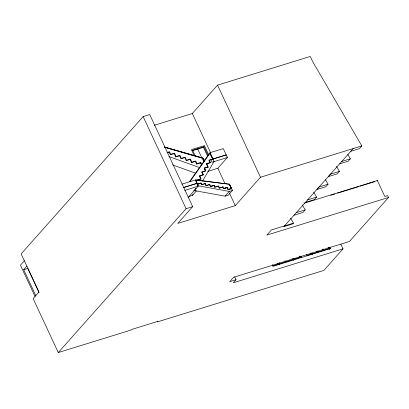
<?xml version="1.0" encoding="UTF-8"?>
<svg xmlns="http://www.w3.org/2000/svg" width="409" height="409" viewBox="0 0 409 409"><rect width="100%" height="100%" fill="white"/><g stroke="black" fill="none" stroke-linecap="round" stroke-linejoin="round"><path stroke-width="0.61" d="M189.111 196.407L192.409 195.39L193.053 194.295M202.46 181.146L214.076 161.478L209.975 152.685L223.283 148.631L227.414 157.491L217.839 168.263L207.808 171.366M190.001 181.56L209.924 153.339L212.578 159.024L208.887 160.164L210.011 162.577L206.315 163.723L207.777 166.852L204.086 167.992L205.39 170.798L201.698 171.938L203.007 174.745L199.316 175.885L200.681 178.82L196.99 179.96M328.335 176.591L330.498 174.152L339.434 171.391L336.525 166.463M328.064 184.188L325.835 186.724L316.903 189.485L319.132 186.949L328.064 184.188L325.477 179.807M339.434 171.391L337.277 173.845L328.345 176.606M154.198 125.318L192.317 113.528L217.547 85.133L310.283 56.452L312.824 61.897L361.822 145.906L260.497 177.24L235.267 205.64L177.782 223.416L192.675 206.657L149.72 114.551L143.13 116.585L21.125 253.912L38.988 291.99L33.119 298.596L58.277 352.548L130.701 330.15L131.182 329.613L157.808 321.377L157.332 321.914L323.856 270.415L343.023 248.846L340.84 244.173M24.341 260.809L20.45 265.19L35.026 296.448M35.782 295.595L23.702 269.689L26.907 266.085M169.173 152.276L170.389 154.878M174.214 153.697L175.783 157.066M179.612 155.885L181.018 158.907M184.842 157.721L186.253 160.742M198.293 148.467L197.741 149.091L201.903 158.017M190.078 159.561L191.555 162.726M192.619 150.676L203.431 147.332L203.984 146.708L208.196 155.737M195.379 161.54L196.622 164.208M164.525 147.148L202.716 158.027L204.224 161.269M202.659 158.881L202.654 158.58A0.798 0.675 41.6 0 1 203.477 159.904M200.446 163.027L201.642 165.113M189.623 181.514L209.975 152.685L213.017 159.208L209.326 160.348L210.078 162.45M206.76 163.902L208.069 167.204L206.76 163.902L210.451 162.762L209.326 160.348M208.217 167.036L204.377 168.344L205.42 170.589M204.526 168.176L205.834 170.977L201.99 172.291L203.038 174.536M202.143 172.123L203.447 174.924L199.756 176.069L200.517 178.191M197.281 180.313L201.126 179.004L199.756 176.069M197.22 184.413L200.87 183.181L201.484 184.919M194.679 189.556L195.942 188.135M197.204 186.714L198.048 185.768L229.311 191.412L232.46 190.441L229.572 184.244L195.344 179.97L181.857 184.178M188.12 197.527L198.145 186.238L196.836 183.426L183.477 187.557M200.87 183.181L197.808 184.234M192.409 195.39L196.484 190.804M205.001 183.83L205.967 185.896M58.277 352.548L186.08 208.697L192.675 206.657M209.49 184.807L210.349 186.652M213.871 185.563L214.735 187.414M218.253 186.325L219.158 188.263M222.68 187.174L223.442 188.805M198.048 185.768L195.344 179.97L229.572 184.244M227.925 189.781L227.092 187.573L225.201 188.263M193.835 190.502L225.103 196.151L229.311 191.412M232.46 190.441L228.248 195.175L225.103 196.151M234.684 276.832L236.029 279.71L233.304 282.777L343.023 248.846M353.233 148.564L283.815 226.668L292.752 223.907L293.468 223.125L290.589 218.166M347.783 154.433L350.344 158.825L348.253 161.177L339.664 163.835M361.822 145.906L359.404 148.631L350.815 151.284M302.317 204.965L305.216 209.904L302.946 212.46L294.01 215.226M313.683 192.174L316.586 197.107L314.311 199.664L305.38 202.429M377.062 180.931L377.395 180.558L384.818 196.473L387.676 195.589L388.55 197.46L349.46 241.458L233.58 277.297L229.694 281.668L236.029 279.71M328.724 247.89L329.48 247.041L330.273 248.744M329.777 247.455L330.319 248.616L329.536 249.49L328.739 247.782M183.436 187.567L196.923 183.355M272.66 265.983L278.319 264.224L277.798 263.105M287 261.525L292.655 259.766L292.133 258.646M306.719 255.61L311.264 254.199L310.748 253.089M167.317 152.388L169.505 151.713L170.717 154.316L174.541 153.13L176.11 156.504L179.94 155.323L181.345 158.344L185.17 157.158L186.581 160.18L190.405 158.999L191.882 162.158L195.707 160.977L196.949 163.646L200.773 162.465L201.826 164.715M167.133 152.792L169.321 152.117M170.533 154.714L174.357 153.533M203.984 146.708L192.603 150.226L195.236 155.87M175.931 156.903L179.756 155.722M181.167 158.743L184.991 157.562M186.397 160.584L190.221 159.398M191.698 162.562L195.522 161.376M196.77 164.05L200.594 162.864M227.414 157.491L212.072 162.235L210.88 159.679L226.223 154.934L212.92 158.994M201.611 184.771L205.134 183.682M184.791 190.369L198.145 186.238M206.095 185.747L209.618 184.658M193.999 190.906L195.65 190.395M210.477 186.509L213.999 185.42M211.525 186.289L213.283 185.747M214.863 187.271L218.386 186.182M219.285 188.114L222.808 187.025M220.333 187.9L222.092 187.353M223.57 188.661L227.092 187.573M228.053 189.638L231.576 188.549L229.439 184.393M228.513 189.602L230.272 189.055M341.755 161.483L350.344 158.825M23.702 269.689L27.781 268.432L39.054 292.609M307.65 199.868L316.586 197.107M304.27 203.171L377.395 180.558M330.666 195.277L334.94 193.958M337.379 193.201L358.749 186.591M359.971 186.218L374.624 181.683M296.285 212.665L305.216 209.904M293.468 223.125L271.438 229.94L266.862 235.088L388.55 197.46M330.319 248.616L273.074 266.315L272.271 264.603M164.674 146.984L202.716 158.027M164.648 147.301L202.46 158.278L203.994 161.565M169.009 156.601L199.863 167.705M172.593 164.904L195.732 173.237M327.992 247.711L328.504 248.815L324 250.211L323.483 249.112M322.742 249.055L323.519 250.722M322.261 249.516L322.778 250.62L318.233 252.036L317.716 250.927M317.246 251.402L317.762 252.511M316.505 251.3L317.021 252.409L312.476 253.82L311.96 252.716M311.489 253.186L312.266 254.858M306.791 254.587L307.323 255.722M301.167 256.331L301.694 257.466M300.211 256.52L300.748 257.66M299.894 256.008L300.697 257.721M299.27 256.407L299.787 257.517L294.178 259.26L293.657 258.151M217.547 85.133L260.497 177.24M293.043 258.749L293.846 260.461M285.876 260.973L286.407 262.118M284.966 260.876L285.487 261.995L279.833 263.754L279.306 262.634M278.708 263.202L279.505 264.914M229.316 184.433L231.192 188.457L228.268 189.362L227.302 187.296L223.779 188.385L223.017 186.749L219.5 187.838L218.595 185.906L215.073 186.995L214.214 185.144L210.691 186.233L209.827 184.382L206.305 185.471L205.344 183.406L201.821 184.495L201.08 182.905L197.557 183.994L195.809 180.241M192.317 113.528L210.502 152.521M213.176 158.257L213.708 159.403M217.839 168.263L225.083 183.789M229.372 192.987L235.267 205.64M208.876 155.205L204.408 145.614L191.397 149.638L194.29 155.844M203.431 147.332L207.639 156.361M202.567 158.191L203.83 160.895M196.468 182.803L196.969 183.876M143.13 116.585L186.08 208.697M202.629 158.319A1.242 1.048 41.6 0 1 203.616 160.425M203.038 158.661A1.207 1.017 41.6 0 1 203.309 158.83M203.529 159.055A1.207 1.017 41.6 0 1 203.692 159.321M203.789 159.607A1.207 1.017 41.6 0 1 203.416 160.579M202.706 158.697A0.798 0.675 41.6 0 1 203.268 158.902M203.524 159.224A0.798 0.675 41.6 0 1 203.467 159.939"/></g></svg>
